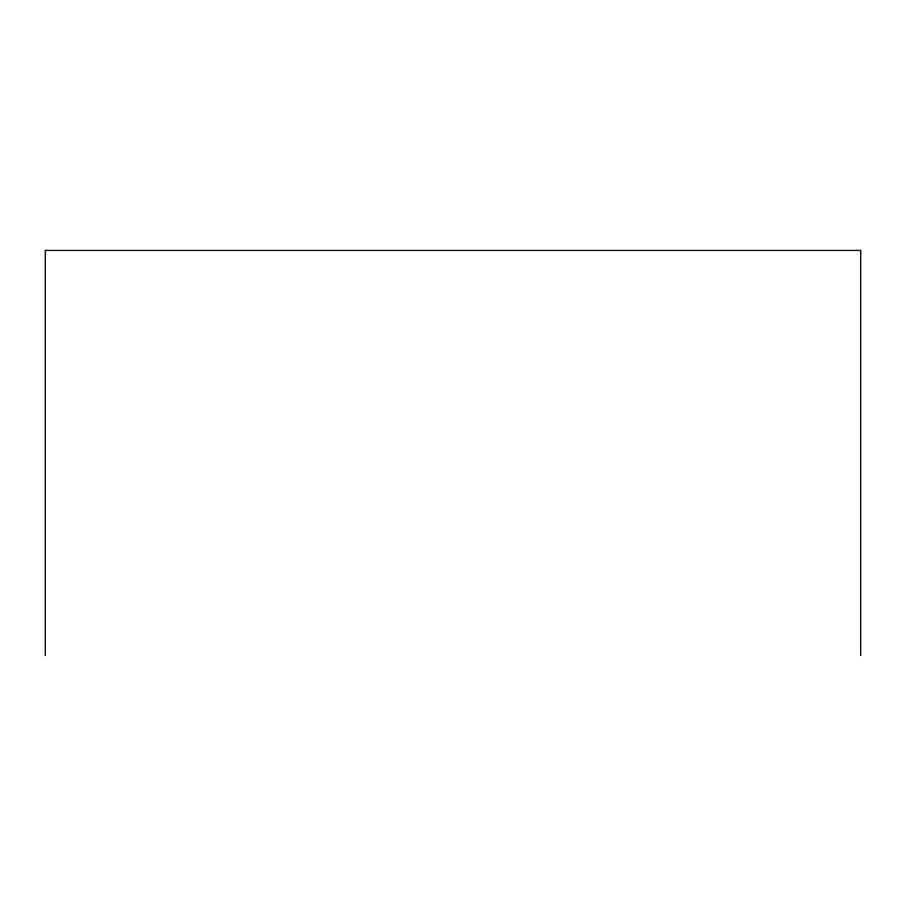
<?xml version="1.0" encoding="UTF-8"?>
<svg xmlns="http://www.w3.org/2000/svg" width="906" height="906" viewBox="0 0 906 906"><rect width="100%" height="100%" fill="white"/><g stroke="black" fill="none" stroke-linecap="round" stroke-linejoin="round"><path stroke-width="1.36" d="M860.7 655.57L860.7 250.43L45.3 250.43L45.3 655.57"/></g></svg>
